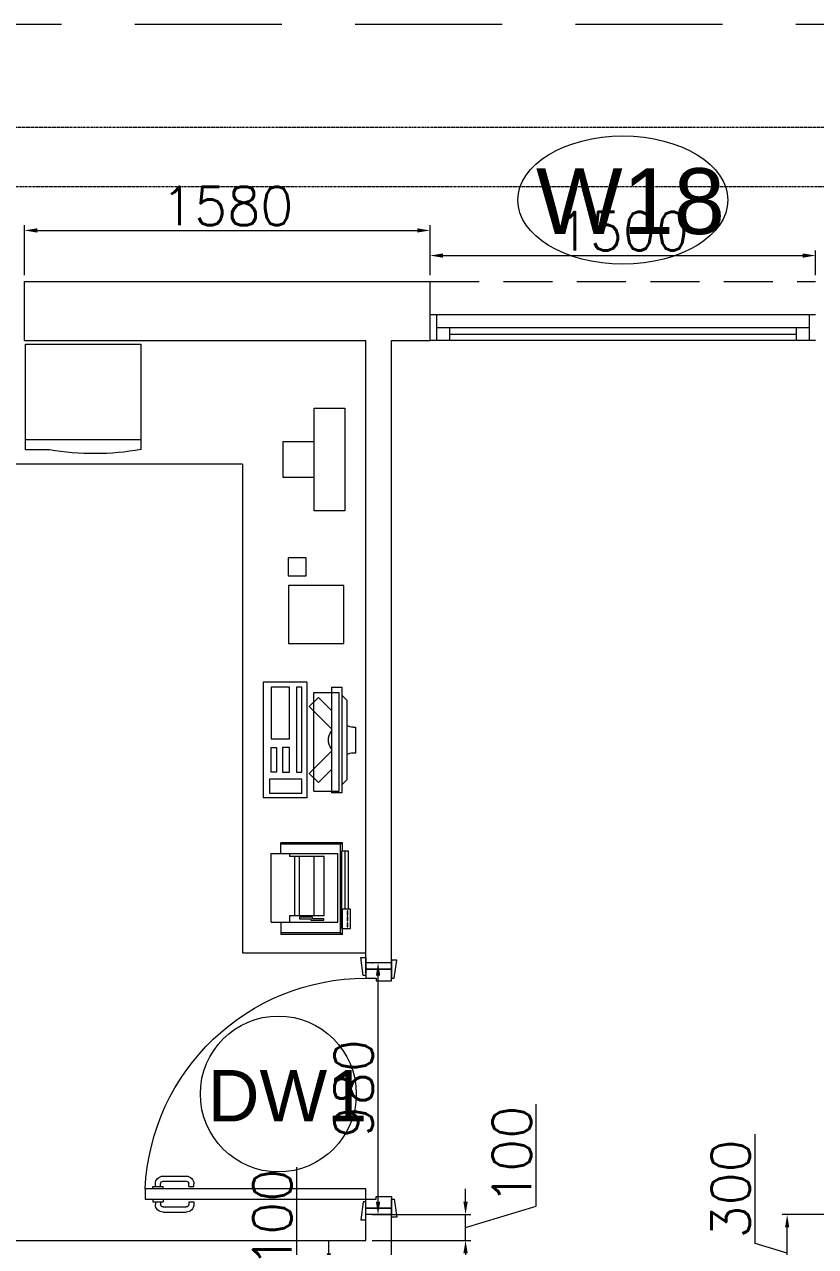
# Model space of a CAD drawing. Header units: millimetres. Extents: x -2143172 to 5255, y -610845 to 279739.
# Drawn here: x -1085446 to -1082367, y -576472 to -571718 of the extents above; entities that cross this region are included whole.
import ezdxf

# ---------------------------------------------------------------- set-up
doc = ezdxf.new("R2010")
doc.units = ezdxf.units.MM
doc.header["$LTSCALE"] = 30
doc.linetypes.add('HIDDEN', pattern=[9.525, 6.35, -3.175])
doc.linetypes.add('HIDDEN2', pattern=[0.1875, 0.125, -0.0625])
doc.layers.get('0').update_dxf_attribs({"lineweight": 5})
doc.layers.get('Defpoints').update_dxf_attribs({"lineweight": 5})
for name, color, linetype, lineweight in [('Al Window tag', 5, 'Continuous', 5), ('Aluminum', 7, 'Continuous', 5), ('dims.', 152, 'Continuous', 5), ('DTAG', 20, 'Continuous', 9), ('LOADING', 163, 'Continuous', 5), ('Proj', 7, 'HIDDEN2', 5), ('Walls', 32, 'Continuous', 5)]:
    doc.layers.add(name, color=color, linetype=linetype, lineweight=lineweight)
doc.layers.add('Wooden Joinery', color=7, linetype='Continuous', lineweight=5, true_color=0x521300)
doc.styles.add('SIMPLEX', font='SIMPLEX.shx', dxfattribs={"height": 150})
doc.styles.add('TTLB-A0-JeddahDP$0$swis721', font='swiss.ttf')
doc.dimstyles.new('Buk', dxfattribs={"dimtxt": 150, "dimasz": 50, "dimexe": 20, "dimexo": 25, "dimgap": 20, "dimtad": 1, "dimdec": 0, "dimrnd": 5, "dimdsep": 46, "dimtxsty": 'SIMPLEX', "dimcen": 0, "dimdle": 20, "dimclrd": 256, "dimclre": 256, "dimclrt": 256, "dimadec": 0, "dimazin": 0, "dimtfac": 0.0075, "dimtdec": 0, "dimtmove": 1, "dimatfit": 2, "dimldrblk": 'ARCHTICK', "dimfxl": 1, "dimtolj": 1, "dimtzin": 0, "dimlwd": -1, "dimlwe": -1, "dimarcsym": 0})

# ---------------------------------------------------------------- blocks, each defined once
blk = doc.blocks.new('*D688')
at = {"layer": 'Defpoints', "color": 0, "transparency": 16777216}
for p in [(-1083867.4, -572519.5), (-1085446.1, -572718.1, 0.1), (-1083867.4, -572718.1, 0.1)]:
    blk.add_point(p, dxfattribs=at)
at = {"layer": 'dims.', "linetype": 'Continuous', "transparency": 16777216}
for p, q in [((-1085446.1, -572693.1), (-1085446.1, -572499.5)), ((-1083867.4, -572693.1), (-1083867.4, -572499.5))]:
    blk.add_line(p, q, dxfattribs=at)
at = {"layer": 'dims.', "transparency": 16777216}
blk.add_line((-1085396.1, -572519.5), (-1083917.4, -572519.5), dxfattribs=at)
for points in [[(-1085396.1, -572511.2), (-1085396.1, -572527.8), (-1085446.1, -572519.5)], [(-1083917.4, -572511.2), (-1083917.4, -572527.8), (-1083867.4, -572519.5)]]:
    blk.add_solid(points, dxfattribs=at)
at = {"layer": 'dims.', "transparency": 16777216, "insert": (-1084656.8, -572424.5), "char_height": 150, "attachment_point": 5, "style": 'SIMPLEX'}
blk.add_mtext('\\A1;1580', dxfattribs=at)
blk = doc.blocks.new('_ArchTick')
at = {"color": 0, "linetype": 'ByBlock', "const_width": 0.15}
blk.add_lwpolyline([(-0.5, -0.5), (0.5, 0.5)], dxfattribs=at)
blk = doc.blocks.new('*D689')
at = {"layer": 'Defpoints', "color": 0, "transparency": 16777216}
for p in [(-1082367.4, -572617.2), (-1083867.4, -572718.1, 0.1), (-1082367.4, -572718.1, 0.1)]:
    blk.add_point(p, dxfattribs=at)
at = {"layer": 'dims.', "linetype": 'Continuous', "transparency": 16777216}
for p, q in [((-1083867.4, -572693.1), (-1083867.4, -572597.2)), ((-1082367.4, -572693.1), (-1082367.4, -572597.2))]:
    blk.add_line(p, q, dxfattribs=at)
at = {"layer": 'dims.', "transparency": 16777216}
blk.add_line((-1083817.4, -572617.2), (-1082417.4, -572617.2), dxfattribs=at)
for points in [[(-1083817.4, -572608.9), (-1083817.4, -572625.6), (-1083867.4, -572617.2)], [(-1082417.4, -572608.9), (-1082417.4, -572625.6), (-1082367.4, -572617.2)]]:
    blk.add_solid(points, dxfattribs=at)
at = {"layer": 'dims.', "transparency": 16777216, "insert": (-1083117.4, -572522.2), "char_height": 150, "attachment_point": 5, "style": 'SIMPLEX'}
blk.add_mtext('\\A1;1500', dxfattribs=at)
blk = doc.blocks.new('*D294')
at = {"layer": 'Defpoints', "color": 0, "transparency": 16777216}
for p in [(-1084117.4, -576548.1, 0.1), (-1084261.4, -576648.1), (-1084117.4, -576648.1, 0.1)]:
    blk.add_point(p, dxfattribs=at)
at = {"layer": 'dims.', "transparency": 16777216}
for p, q in [((-1084386.4, -576560.6), (-1084386.4, -576163.5)), ((-1084261.4, -576498.1), (-1084261.4, -576448.1)), ((-1084261.4, -576598.1), (-1084386.4, -576560.6)), ((-1084261.4, -576548.1), (-1084261.4, -576648.1)), ((-1084261.4, -576548.1), (-1084261.4, -576648.1)), ((-1084261.4, -576698.1), (-1084261.4, -576748.1))]:
    blk.add_line(p, q, dxfattribs=at)
at = {"layer": 'dims.', "linetype": 'Continuous', "transparency": 16777216}
for p, q in [((-1084142.4, -576548.1), (-1084281.4, -576548.1)), ((-1084142.4, -576648.1), (-1084281.4, -576648.1))]:
    blk.add_line(p, q, dxfattribs=at)
at = {"layer": 'dims.', "transparency": 16777216}
for points in [[(-1084269.7, -576498.1), (-1084253.1, -576498.1), (-1084261.4, -576548.1)], [(-1084269.7, -576698.1), (-1084253.1, -576698.1), (-1084261.4, -576648.1)]]:
    blk.add_solid(points, dxfattribs=at)
at = {"layer": 'dims.', "transparency": 16777216, "insert": (-1084481.4, -576362.1), "char_height": 150, "attachment_point": 5, "rotation": 90, "style": 'SIMPLEX'}
blk.add_mtext('\\A1;100', dxfattribs=at)
blk = doc.blocks.new('*D295')
at = {"layer": 'Defpoints', "color": 0, "transparency": 16777216}
for p in [(-1084117.4, -576348.1, 0.1), (-1083729.5, -576348.1), (-1084117.4, -576448.1, 0.1)]:
    blk.add_point(p, dxfattribs=at)
at = {"layer": 'dims.', "transparency": 16777216}
for p, q in [((-1083454.5, -576315.6), (-1083454.5, -575918.5)), ((-1083729.5, -576298.1), (-1083729.5, -576248.1)), ((-1083729.5, -576398.1), (-1083454.5, -576315.6)), ((-1083729.5, -576448.1), (-1083729.5, -576348.1)), ((-1083729.5, -576448.1), (-1083729.5, -576348.1)), ((-1083729.5, -576498.1), (-1083729.5, -576548.1))]:
    blk.add_line(p, q, dxfattribs=at)
at = {"layer": 'dims.', "linetype": 'Continuous', "transparency": 16777216}
for p, q in [((-1084092.4, -576348.1), (-1083709.5, -576348.1)), ((-1084092.4, -576448.1), (-1083709.5, -576448.1))]:
    blk.add_line(p, q, dxfattribs=at)
at = {"layer": 'dims.', "transparency": 16777216}
for points in [[(-1083737.8, -576298.1), (-1083721.2, -576298.1), (-1083729.5, -576348.1)], [(-1083737.8, -576498.1), (-1083721.2, -576498.1), (-1083729.5, -576448.1)]]:
    blk.add_solid(points, dxfattribs=at)
at = {"layer": 'dims.', "transparency": 16777216, "insert": (-1083549.5, -576117.1), "char_height": 150, "attachment_point": 5, "rotation": 90, "style": 'SIMPLEX'}
blk.add_mtext('\\A1;100', dxfattribs=at)
blk = doc.blocks.new('*D296')
at = {"layer": 'Defpoints', "color": 0, "transparency": 16777216}
for p in [(-1084070, -575368.1), (-1084067.4, -575368.1, 0.1), (-1084067.4, -576348.1, 0.1)]:
    blk.add_point(p, dxfattribs=at)
at = {"layer": 'dims.', "linetype": 'Continuous', "transparency": 16777216}
for p, q in [((-1084092.4, -575368.1), (-1084090, -575368.1)), ((-1084092.4, -576348.1), (-1084090, -576348.1))]:
    blk.add_line(p, q, dxfattribs=at)
at = {"layer": 'dims.', "transparency": 16777216}
blk.add_line((-1084070, -576298.1), (-1084070, -575418.1), dxfattribs=at)
for points in [[(-1084078.3, -575418.1), (-1084061.6, -575418.1), (-1084070, -575368.1)], [(-1084078.3, -576298.1), (-1084061.6, -576298.1), (-1084070, -576348.1)]]:
    blk.add_solid(points, dxfattribs=at)
at = {"layer": 'dims.', "transparency": 16777216, "insert": (-1084165, -575858.1), "char_height": 150, "attachment_point": 5, "rotation": 90, "style": 'SIMPLEX'}
blk.add_mtext('\\A1;980', dxfattribs=at)
blk = doc.blocks.new('*D320')
at = {"layer": 'Defpoints', "color": 0, "transparency": 16777216}
for p in [(-1082478, -576348.1), (-1082154.4, -576348.1, 0.1), (-1082154.4, -576648.1, 0.1)]:
    blk.add_point(p, dxfattribs=at)
at = {"layer": 'dims.', "transparency": 16777216}
for p, q in [((-1082603, -576460.6), (-1082603, -576034.9)), ((-1082478, -576598.1), (-1082478, -576398.1)), ((-1082478, -576498.1), (-1082603, -576460.6))]:
    blk.add_line(p, q, dxfattribs=at)
at = {"layer": 'dims.', "linetype": 'Continuous', "transparency": 16777216}
for p, q in [((-1082179.4, -576348.1), (-1082498, -576348.1)), ((-1082179.4, -576648.1), (-1082498, -576648.1))]:
    blk.add_line(p, q, dxfattribs=at)
at = {"layer": 'dims.', "transparency": 16777216}
for points in [[(-1082486.3, -576398.1), (-1082469.7, -576398.1), (-1082478, -576348.1)], [(-1082486.3, -576598.1), (-1082469.7, -576598.1), (-1082478, -576648.1)]]:
    blk.add_solid(points, dxfattribs=at)
at = {"layer": 'dims.', "transparency": 16777216, "insert": (-1082698, -576247.8), "char_height": 150, "attachment_point": 5, "rotation": 90, "style": 'SIMPLEX'}
blk.add_mtext('\\A1;300', dxfattribs=at)
blk = doc.blocks.new('A$C72370EFE')
at = {"layer": 'Wooden Joinery'}
for p, q in [((-0.01, -0.04), (-0.02, -0.04)), ((-0.01, -0.03), (-0.01, -0.07)), ((0, -0.03), (-0.01, -0.03)), ((0.04, -0.03), (0.05, -0.03)), ((0.05, -0.03), (0.05, -0.07)), ((0.05, -0.04), (0.06, -0.04)), ((-0.05, -0.07), (-0.05, -0.16)), ((-0.03, -0.07), (-0.03, -0.16)), ((-0.01, -0.06), (-0.02, -0.06)), ((0, -0.07), (-0.01, -0.07)), ((0.04, -0.07), (0.05, -0.07)), ((0.05, -0.06), (0.06, -0.06)), ((0.07, -0.07), (0.07, -0.16)), ((0.09, -0.07), (0.09, -0.16)), ((-0.01, -0.17), (-0.02, -0.17)), ((-0.01, -0.19), (-0.02, -0.19)), ((-0.01, -0.17), (-0.01, -0.19)), ((0.05, -0.17), (0.06, -0.17)), ((0.05, -0.17), (0.05, -0.19)), ((0.05, -0.19), (0.06, -0.19))]:
    blk.add_line(p, q, dxfattribs=at)
for centre, radius, start, end in [((-0.02, -0.07), 0.03, 90, 180), ((0.06, -0.07), 0.03, 0, 90), ((-0.02, -0.07), 0.01, 90, 180), ((0.06, -0.07), 0.01, 0, 90), ((-0.02, -0.16), 0.03, 180, 270), ((-0.02, -0.16), 0.01, 180, 270), ((0.06, -0.16), 0.01, 270, 0), ((0.06, -0.16), 0.03, 270, 0)]:
    blk.add_arc(centre, radius, start, end, dxfattribs=at)
blk = doc.blocks.new('A$C5DAD61B4')
at = {"layer": 'Wooden Joinery'}
for points in [[(80, 959.1), (80, 969.1), (10, 979.1), (10, 959.1)], [(940, 959.1), (940, 969.1), (1010, 979.1), (1010, 959.1)], [(70, 859.1), (70, 849.1), (0, 839.1), (0, 859.1)], [(120, 859.1), (120, 0), (80, 0), (80, 859.1)], [(950, 859.1), (950, 849.1), (1020, 839.1), (1020, 859.1)]]:
    blk.add_lwpolyline(points, close=True, dxfattribs=at)
for points in [[(45, 859.1), (45, 959.1), (20, 959.1), (20, 859.1), (45, 859.1)], [(45, 859.1), (80, 859.1), (80, 899.1), (90, 899.1), (90, 959.1), (45, 959.1), (45, 859.1)], [(975, 859.1), (940, 859.1), (940, 899.1), (930, 899.1), (930, 959.1), (975, 959.1), (975, 859.1)], [(975, 859.1), (975, 959.1), (1000, 959.1), (1000, 859.1), (975, 859.1)]]:
    blk.add_lwpolyline(points, dxfattribs=at)
blk.add_arc((80, 859.1), 860, 272.666, 0, dxfattribs=at)
at = {"layer": 'Wooden Joinery', "xscale": 999.9999999998854, "yscale": 999.9999999998854, "zscale": 999.9999999998854, "rotation": 180}
blk.add_blockref('A$C72370EFE', (120, 0), dxfattribs=at)
blk = doc.blocks.new('A$C69883648')
at = {"layer": 'Al Window tag'}
blk.add_ellipse((0, 0), major_axis=(408.6, 0), ratio=0.610025, dxfattribs=at)
at = {"layer": 'Al Window tag', "insert": (-338.2, 123.8, 0), "char_height": 256, "attachment_point": 1, "style": 'TTLB-A0-JeddahDP$0$swis721'}
blk.add_mtext_dynamic_manual_height_columns('W18', width=1569.457, gutter_width=9406.5, heights=[480.3], dxfattribs=at)
blk = doc.blocks.new('A$C164D1FF0')
at = {"layer": 'DTAG'}
blk.add_circle((0, 0), 303.3, dxfattribs=at)
at = {"layer": 'DTAG', "insert": (-275.2, 93.3), "char_height": 200, "width": 6547.939, "attachment_point": 1, "style": 'TTLB-A0-JeddahDP$0$swis721'}
blk.add_mtext('DW1', dxfattribs=at)
blk = doc.blocks.new('D.110.51.53')
blk.add_lwpolyline([(285914, 4547), (286139, 4547), (286139, 4332), (285914, 4332), (285914, 4547)])
blk = doc.blocks.new('D.111.03.06')
blk.add_lwpolyline([(292372, 3690), (292442, 3690), (292442, 3620), (292372, 3620), (292372, 3690)])
blk = doc.blocks.new('D.122.06.11')
for points in [[(285783, 4268), (285783, 4268), (285783, 4388), (285713, 4388), (285643, 4388), (285643, 4268)], [(285513, 4148), (285913, 4148), (285913, 4268), (285513, 4268), (285513, 4148)]]:
    blk.add_lwpolyline(points)
blk = doc.blocks.new('ITCWLS1-P')
for p, q in [((-0.2651, 0.43, 0), (-0.3051, 0.43, 0)), ((-0.3051, 0.43, 0), (-0.3051, 0.02, 0)), ((-0.2651, 0.43, 0), (-0.2651, 0.02, 0)), ((-0.17, 0.45), (-0.17, 0)), ((-0.17, 0.45), (0, 0.45)), ((-0.1496, 0.4305), (-0.1291, 0.4305)), ((-0.1291, 0.4305), (-0.1291, 0.4089)), ((0, 0.45), (0, 0)), ((-0.3251, 0.38, 0), (-0.3051, 0.4, 0)), ((-0.3251, 0.38, 0), (-0.3251, 0.07, 0)), ((-0.3251, 0.07, 0), (-0.3051, 0.05, 0)), ((-0.3051, 0.02, 0), (-0.2651, 0.02, 0)), ((-0.17, 0), (0, 0))]:
    blk.add_line(p, q)
at = {"color": 8, "linetype": 'HIDDEN'}
for p, q in [((-0.197, 0.4094), (-0.295, 0.4094)), ((-0.295, 0.0264), (-0.295, 0.4094)), ((-0.197, 0.0264), (-0.197, 0.4094)), ((-0.197, 0.0264), (-0.295, 0.0264))]:
    blk.add_line(p, q, dxfattribs=at)
at = {"color": 1, "extrusion": (2.48281e-10, 3.18408e-10, -1)}
for p, q in [((-0.2651, 0.3395), (-0.2144, 0.3902)), ((-0.1791, 0.3548), (-0.2144, 0.3902)), ((-0.2651, 0.2688), (-0.1791, 0.3548))]:
    blk.add_line(p, q, dxfattribs=at)
at = {"color": 1}
for p, q in [((-0.3503, 0.275), (-0.3596, 0.275)), ((-0.3596, 0.175), (-0.3596, 0.275)), ((-0.3503, 0.175), (-0.3596, 0.175))]:
    blk.add_line(p, q, dxfattribs=at)
at = {"color": 1, "extrusion": (2.48281e-10, -3.18408e-10, -1)}
for p, q in [((-0.2651, 0.1812), (-0.1791, 0.0952)), ((-0.2651, 0.1105), (-0.2144, 0.0598)), ((-0.1791, 0.0952), (-0.2144, 0.0598))]:
    blk.add_line(p, q, dxfattribs=at)
blk.add_lwpolyline([(-0.1291, 0.4089), (-0.1291, 0.1), (-0.1496, 0.1), (-0.1496, 0.4305)])
for points in [[(-0.1019, 0.4305), (-0.0304, 0.4305), (-0.0304, 0.2294), (-0.1019, 0.2294)], [(-0.1019, 0.1954), (-0.0747, 0.1954), (-0.0747, 0.1), (-0.1019, 0.1)], [(-0.0304, 0.1954), (-0.0508, 0.1954), (-0.0508, 0.1), (-0.0304, 0.1)], [(-0.1496, 0.0727), (-0.0236, 0.0727), (-0.0236, 0.0182), (-0.1496, 0.0182)]]:
    blk.add_lwpolyline(points, close=True)
at = {"color": 250, "linetype": 'Continuous'}
for points in [[(-0.1496, 0.1), (-0.1496, 0.1), (-0.1496, 0.1), (-0.1496, 0.1), (-0.1496, 0.1), (-0.1496, 0.1), (-0.1496, 0.1), (-0.1496, 0.1), (-0.1496, 0.1)], [(-0.1496, 0.1), (-0.1496, 0.1), (-0.1496, 0.1), (-0.1496, 0.1), (-0.1496, 0.1), (-0.1496, 0.1), (-0.1496, 0.1), (-0.1496, 0.1), (-0.1496, 0.1), (-0.1496, 0.1), (-0.1496, 0.1), (-0.1496, 0.1), (-0.1496, 0.1), (-0.1496, 0.1), (-0.1496, 0.1), (-0.1496, 0.1), (-0.1496, 0.1), (-0.1496, 0.1)], [(-0.1496, 0.1), (-0.1496, 0.1), (-0.1496, 0.1), (-0.1496, 0.1), (-0.1496, 0.1), (-0.1496, 0.1), (-0.1496, 0.1), (-0.1496, 0.1), (-0.1496, 0.1), (-0.1496, 0.1)], [(-0.1496, 0.1), (-0.1496, 0.1), (-0.1496, 0.1), (-0.1496, 0.1), (-0.1496, 0.1), (-0.1496, 0.1), (-0.1496, 0.1)], [(-0.1496, 0.1), (-0.1496, 0.1), (-0.1496, 0.1), (-0.1496, 0.1), (-0.1496, 0.1), (-0.1496, 0.1), (-0.1496, 0.1), (-0.1496, 0.1), (-0.1496, 0.1), (-0.1496, 0.1)], [(-0.1496, 0.1), (-0.1496, 0.1), (-0.1496, 0.1), (-0.1496, 0.1), (-0.1496, 0.1), (-0.1496, 0.1), (-0.1496, 0.1), (-0.1496, 0.1), (-0.1496, 0.1), (-0.1496, 0.1), (-0.1496, 0.1), (-0.1496, 0.1), (-0.1496, 0.1), (-0.1496, 0.1), (-0.1496, 0.1)], [(-0.1496, 0.1), (-0.1496, 0.1), (-0.1496, 0.1), (-0.1496, 0.1), (-0.1496, 0.1), (-0.1496, 0.1), (-0.1496, 0.1), (-0.1496, 0.1), (-0.1496, 0.1), (-0.1496, 0.1)], [(-0.1496, 0.1), (-0.1496, 0.1), (-0.1496, 0.1), (-0.1496, 0.1), (-0.1496, 0.1), (-0.1496, 0.1), (-0.1496, 0.1), (-0.1496, 0.1), (-0.1496, 0.1), (-0.1496, 0.1)], [(-0.1496, 0.1), (-0.1496, 0.1), (-0.1496, 0.1), (-0.1496, 0.1), (-0.1496, 0.1), (-0.1496, 0.1), (-0.1496, 0.1), (-0.1496, 0.1), (-0.1496, 0.1), (-0.1496, 0.1), (-0.1496, 0.1), (-0.1496, 0.1), (-0.1496, 0.1), (-0.1496, 0.1), (-0.1496, 0.1), (-0.1496, 0.1), (-0.1496, 0.1), (-0.1496, 0.1), (-0.1496, 0.1), (-0.1496, 0.1), (-0.1496, 0.1), (-0.1496, 0.1), (-0.1496, 0.1), (-0.1496, 0.1), (-0.1496, 0.1), (-0.1496, 0.1), (-0.1496, 0.1), (-0.1496, 0.1), (-0.1496, 0.1), (-0.1496, 0.1), (-0.1496, 0.1), (-0.1496, 0.1), (-0.1496, 0.1), (-0.1496, 0.1), (-0.1496, 0.1), (-0.1496, 0.1), (-0.1496, 0.1), (-0.1496, 0.1), (-0.1496, 0.1), (-0.1496, 0.1), (-0.1496, 0.1), (-0.1496, 0.1), (-0.1496, 0.1), (-0.1496, 0.1), (-0.1496, 0.1), (-0.1496, 0.1), (-0.1496, 0.1), (-0.1496, 0.1), (-0.1496, 0.1), (-0.1496, 0.1), (-0.1496, 0.1), (-0.1496, 0.1), (-0.1496, 0.1), (-0.1496, 0.1)], [(-0.1496, 0.1), (-0.1496, 0.1), (-0.1496, 0.1), (-0.1496, 0.1), (-0.1496, 0.1), (-0.1496, 0.1), (-0.1496, 0.1), (-0.1496, 0.1), (-0.1496, 0.1), (-0.1496, 0.1), (-0.1496, 0.1), (-0.1496, 0.1), (-0.1496, 0.1), (-0.1496, 0.1), (-0.1496, 0.1), (-0.1496, 0.1), (-0.1496, 0.1), (-0.1496, 0.1), (-0.1496, 0.1), (-0.1496, 0.1), (-0.1496, 0.1), (-0.1496, 0.1), (-0.1496, 0.1), (-0.1496, 0.1), (-0.1496, 0.1), (-0.1496, 0.1), (-0.1496, 0.1), (-0.1496, 0.1), (-0.1496, 0.1), (-0.1496, 0.1), (-0.1496, 0.1), (-0.1496, 0.1), (-0.1496, 0.1), (-0.1496, 0.1), (-0.1496, 0.1), (-0.1496, 0.1), (-0.1496, 0.1), (-0.1496, 0.1), (-0.1496, 0.1), (-0.1496, 0.1), (-0.1496, 0.1), (-0.1496, 0.1), (-0.1496, 0.1), (-0.1496, 0.1), (-0.1496, 0.1), (-0.1496, 0.1), (-0.1496, 0.1), (-0.1496, 0.1), (-0.1496, 0.1), (-0.1496, 0.1), (-0.1496, 0.1), (-0.1496, 0.1), (-0.1496, 0.1), (-0.1496, 0.1), (-0.1496, 0.1), (-0.1496, 0.1), (-0.1496, 0.1), (-0.1496, 0.1), (-0.1496, 0.1), (-0.1496, 0.1), (-0.1496, 0.1), (-0.1496, 0.1), (-0.1496, 0.1), (-0.1496, 0.1), (-0.1496, 0.1), (-0.1496, 0.1), (-0.1496, 0.1), (-0.1496, 0.1), (-0.1496, 0.1), (-0.1496, 0.1), (-0.1496, 0.1), (-0.1496, 0.1), (-0.1496, 0.1), (-0.1496, 0.1), (-0.1496, 0.1), (-0.1496, 0.1), (-0.1496, 0.1), (-0.1496, 0.1), (-0.1496, 0.1), (-0.1496, 0.1), (-0.1496, 0.1), (-0.1496, 0.1), (-0.1496, 0.1), (-0.1496, 0.1), (-0.1496, 0.1), (-0.1496, 0.1), (-0.1496, 0.1), (-0.1496, 0.1), (-0.1496, 0.1)], [(-0.1496, 0.1), (-0.1496, 0.1), (-0.1496, 0.1), (-0.1496, 0.1), (-0.1496, 0.1), (-0.1496, 0.1), (-0.1496, 0.1), (-0.1496, 0.1), (-0.1496, 0.1), (-0.1496, 0.1), (-0.1496, 0.1), (-0.1496, 0.1)], [(-0.1496, 0.1), (-0.1496, 0.1), (-0.1496, 0.1), (-0.1496, 0.1), (-0.1496, 0.1), (-0.1496, 0.1), (-0.1496, 0.1)], [(-0.1496, 0.1), (-0.1496, 0.1), (-0.1496, 0.1), (-0.1496, 0.1), (-0.1496, 0.1), (-0.1496, 0.1), (-0.1496, 0.1), (-0.1496, 0.1), (-0.1496, 0.1), (-0.1496, 0.1), (-0.1496, 0.1), (-0.1496, 0.1), (-0.1496, 0.1), (-0.1496, 0.1), (-0.1496, 0.1), (-0.1496, 0.1), (-0.1496, 0.1)], [(-0.1496, 0.1), (-0.1496, 0.1), (-0.1496, 0.1), (-0.1496, 0.1), (-0.1496, 0.1), (-0.1496, 0.1), (-0.1496, 0.1), (-0.1496, 0.1), (-0.1496, 0.1), (-0.1496, 0.1), (-0.1496, 0.1), (-0.1496, 0.1), (-0.1496, 0.1), (-0.1496, 0.1), (-0.1496, 0.1), (-0.1496, 0.1), (-0.1496, 0.1), (-0.1496, 0.1), (-0.1496, 0.1), (-0.1496, 0.1), (-0.1496, 0.1), (-0.1496, 0.1), (-0.1496, 0.1), (-0.1496, 0.1), (-0.1496, 0.1), (-0.1496, 0.1), (-0.1496, 0.1), (-0.1496, 0.1), (-0.1496, 0.1), (-0.1496, 0.1), (-0.1496, 0.1), (-0.1496, 0.1), (-0.1496, 0.1), (-0.1496, 0.1), (-0.1496, 0.1), (-0.1496, 0.1), (-0.1496, 0.1), (-0.1496, 0.1), (-0.1496, 0.1), (-0.1496, 0.1), (-0.1496, 0.1), (-0.1496, 0.1), (-0.1496, 0.1), (-0.1496, 0.1), (-0.1496, 0.1), (-0.1496, 0.1), (-0.1496, 0.1), (-0.1496, 0.1), (-0.1496, 0.1), (-0.1496, 0.1), (-0.1496, 0.1), (-0.1496, 0.1), (-0.1496, 0.1), (-0.1496, 0.1), (-0.1496, 0.1), (-0.1496, 0.1), (-0.1496, 0.1), (-0.1496, 0.1), (-0.1496, 0.1), (-0.1496, 0.1), (-0.1496, 0.1), (-0.1496, 0.1), (-0.1496, 0.1), (-0.1496, 0.1), (-0.1496, 0.1), (-0.1496, 0.1), (-0.1496, 0.1), (-0.1496, 0.1), (-0.1496, 0.1), (-0.1496, 0.1), (-0.1496, 0.1), (-0.1496, 0.1), (-0.1496, 0.1), (-0.1496, 0.1), (-0.1496, 0.1), (-0.1496, 0.1), (-0.1496, 0.1), (-0.1496, 0.1), (-0.1496, 0.1), (-0.1496, 0.1), (-0.1496, 0.1), (-0.1496, 0.1), (-0.1496, 0.1), (-0.1496, 0.1), (-0.1496, 0.1), (-0.1496, 0.1), (-0.1496, 0.1), (-0.1496, 0.1), (-0.1496, 0.1), (-0.1496, 0.1), (-0.1496, 0.1), (-0.1496, 0.1), (-0.1496, 0.1), (-0.1496, 0.1), (-0.1496, 0.1), (-0.1496, 0.1), (-0.1496, 0.1), (-0.1496, 0.1), (-0.1496, 0.1), (-0.1496, 0.1), (-0.1496, 0.1), (-0.1496, 0.1), (-0.1496, 0.1), (-0.1496, 0.1), (-0.1496, 0.1), (-0.1496, 0.1), (-0.1496, 0.1), (-0.1496, 0.1), (-0.1496, 0.1), (-0.1496, 0.1), (-0.1496, 0.1)], [(-0.1496, 0.1), (-0.1496, 0.1), (-0.1496, 0.1), (-0.1496, 0.1), (-0.1496, 0.1), (-0.1496, 0.1), (-0.1496, 0.1), (-0.1496, 0.1)]]:
    blk.add_lwpolyline(points, dxfattribs=at)
for points in [[(-0.1496, 0.1), (-0.1496, 0.1), (-0.1496, 0.1), (-0.1496, 0.1), (-0.1496, 0.1), (-0.1496, 0.1), (-0.1496, 0.1), (-0.1496, 0.1), (-0.1496, 0.1), (-0.1496, 0.1), (-0.1496, 0.1), (-0.1496, 0.1), (-0.1496, 0.1), (-0.1496, 0.1), (-0.1496, 0.1), (-0.1496, 0.1), (-0.1496, 0.1), (-0.1496, 0.1), (-0.1496, 0.1), (-0.1496, 0.1), (-0.1496, 0.1), (-0.1496, 0.1), (-0.1496, 0.1), (-0.1496, 0.1), (-0.1496, 0.1), (-0.1496, 0.1), (-0.1496, 0.1), (-0.1496, 0.1), (-0.1496, 0.1), (-0.1496, 0.1), (-0.1496, 0.1), (-0.1496, 0.1), (-0.1496, 0.1), (-0.1496, 0.1), (-0.1496, 0.1), (-0.1496, 0.1), (-0.1496, 0.1), (-0.1496, 0.1), (-0.1496, 0.1), (-0.1496, 0.1), (-0.1496, 0.1), (-0.1496, 0.1), (-0.1496, 0.1), (-0.1496, 0.1), (-0.1496, 0.1), (-0.1496, 0.1), (-0.1496, 0.1), (-0.1496, 0.1), (-0.1496, 0.1), (-0.1496, 0.1), (-0.1496, 0.1), (-0.1496, 0.1), (-0.1496, 0.1), (-0.1496, 0.1), (-0.1496, 0.1), (-0.1496, 0.1), (-0.1496, 0.1), (-0.1496, 0.1), (-0.1496, 0.1), (-0.1496, 0.1), (-0.1496, 0.1), (-0.1496, 0.1), (-0.1496, 0.1), (-0.1496, 0.1), (-0.1496, 0.1), (-0.1496, 0.1), (-0.1496, 0.1), (-0.1496, 0.1), (-0.1496, 0.1), (-0.1496, 0.1), (-0.1496, 0.1), (-0.1496, 0.1), (-0.1496, 0.1), (-0.1496, 0.1), (-0.1496, 0.1), (-0.1496, 0.1), (-0.1496, 0.1), (-0.1496, 0.1), (-0.1496, 0.1), (-0.1496, 0.1), (-0.1496, 0.1), (-0.1496, 0.1), (-0.1496, 0.1), (-0.1496, 0.1), (-0.1496, 0.1), (-0.1496, 0.1), (-0.1496, 0.1), (-0.1496, 0.1), (-0.1496, 0.1), (-0.1496, 0.1), (-0.1496, 0.1), (-0.1496, 0.1), (-0.1496, 0.1), (-0.1496, 0.1), (-0.1496, 0.1), (-0.1496, 0.1), (-0.1496, 0.1), (-0.1496, 0.1), (-0.1496, 0.1), (-0.1496, 0.1), (-0.1496, 0.1), (-0.1496, 0.1), (-0.1496, 0.1), (-0.1496, 0.1), (-0.1496, 0.1), (-0.1496, 0.1), (-0.1496, 0.1), (-0.1496, 0.1), (-0.1496, 0.1), (-0.1496, 0.1), (-0.1496, 0.1), (-0.1496, 0.1), (-0.1496, 0.1), (-0.1496, 0.1), (-0.1496, 0.1), (-0.1496, 0.1), (-0.1496, 0.1), (-0.1496, 0.1), (-0.1496, 0.1), (-0.1496, 0.1), (-0.1496, 0.1), (-0.1496, 0.1), (-0.1496, 0.1), (-0.1496, 0.1), (-0.1496, 0.1), (-0.1496, 0.1), (-0.1496, 0.1), (-0.1496, 0.1), (-0.1496, 0.1), (-0.1496, 0.1), (-0.1496, 0.1), (-0.1496, 0.1), (-0.1496, 0.1), (-0.1496, 0.1), (-0.1496, 0.1), (-0.1496, 0.1), (-0.1496, 0.1), (-0.1496, 0.1), (-0.1496, 0.1), (-0.1496, 0.1), (-0.1496, 0.1), (-0.1496, 0.1), (-0.1496, 0.1), (-0.1496, 0.1), (-0.1496, 0.1), (-0.1496, 0.1), (-0.1496, 0.1), (-0.1496, 0.1), (-0.1496, 0.1), (-0.1496, 0.1), (-0.1496, 0.1), (-0.1496, 0.1), (-0.1496, 0.1), (-0.1496, 0.1), (-0.1496, 0.1), (-0.1496, 0.1), (-0.1496, 0.1), (-0.1496, 0.1), (-0.1496, 0.1), (-0.1496, 0.1), (-0.1496, 0.1), (-0.1496, 0.1), (-0.1496, 0.1), (-0.1496, 0.1), (-0.1496, 0.1), (-0.1496, 0.1), (-0.1496, 0.1), (-0.1496, 0.1), (-0.1496, 0.1), (-0.1496, 0.1), (-0.1496, 0.1), (-0.1496, 0.1), (-0.1496, 0.1), (-0.1496, 0.1), (-0.1496, 0.1), (-0.1496, 0.1), (-0.1496, 0.1), (-0.1496, 0.1), (-0.1496, 0.1), (-0.1496, 0.1), (-0.1496, 0.1), (-0.1496, 0.1), (-0.1496, 0.1), (-0.1496, 0.1), (-0.1496, 0.1), (-0.1496, 0.1), (-0.1496, 0.1), (-0.1496, 0.1), (-0.1496, 0.1), (-0.1496, 0.1), (-0.1496, 0.1), (-0.1496, 0.1), (-0.1496, 0.1), (-0.1496, 0.1), (-0.1496, 0.1), (-0.1496, 0.1), (-0.1496, 0.1), (-0.1496, 0.1), (-0.1496, 0.1), (-0.1496, 0.1), (-0.1496, 0.1), (-0.1496, 0.1), (-0.1496, 0.1), (-0.1496, 0.1), (-0.1496, 0.1), (-0.1496, 0.1), (-0.1496, 0.1), (-0.1496, 0.1), (-0.1496, 0.1), (-0.1496, 0.1), (-0.1496, 0.1), (-0.1496, 0.1), (-0.1496, 0.1), (-0.1496, 0.1), (-0.1496, 0.1), (-0.1496, 0.1), (-0.1496, 0.1), (-0.1496, 0.1), (-0.1496, 0.1), (-0.1496, 0.1), (-0.1496, 0.1), (-0.1496, 0.1), (-0.1496, 0.1), (-0.1496, 0.1), (-0.1496, 0.1), (-0.1496, 0.1), (-0.1496, 0.1), (-0.1496, 0.1), (-0.1496, 0.1), (-0.1496, 0.1), (-0.1496, 0.1), (-0.1496, 0.1), (-0.1496, 0.1), (-0.1496, 0.1), (-0.1496, 0.1), (-0.1496, 0.1), (-0.1496, 0.1), (-0.1496, 0.1), (-0.1496, 0.1), (-0.1496, 0.1), (-0.1496, 0.1), (-0.1496, 0.1), (-0.1496, 0.1), (-0.1496, 0.1), (-0.1496, 0.1), (-0.1496, 0.1), (-0.1496, 0.1), (-0.1496, 0.1), (-0.1496, 0.1), (-0.1496, 0.1), (-0.1496, 0.1), (-0.1496, 0.1), (-0.1496, 0.1), (-0.1496, 0.1), (-0.1496, 0.1), (-0.1496, 0.1), (-0.1496, 0.1), (-0.1496, 0.1), (-0.1496, 0.1), (-0.1496, 0.1), (-0.1496, 0.1), (-0.1496, 0.1), (-0.1496, 0.1), (-0.1496, 0.1), (-0.1496, 0.1), (-0.1496, 0.1), (-0.1496, 0.1), (-0.1496, 0.1), (-0.1496, 0.1), (-0.1496, 0.1), (-0.1496, 0.1), (-0.1496, 0.1), (-0.1496, 0.1), (-0.1496, 0.1), (-0.1496, 0.1), (-0.1496, 0.1), (-0.1496, 0.1)], [(-0.1496, 0.1), (-0.1496, 0.1), (-0.1496, 0.1), (-0.1496, 0.1), (-0.1496, 0.1), (-0.1496, 0.1), (-0.1496, 0.1), (-0.1496, 0.1), (-0.1496, 0.1), (-0.1496, 0.1), (-0.1496, 0.1), (-0.1496, 0.1), (-0.1496, 0.1), (-0.1496, 0.1), (-0.1496, 0.1), (-0.1496, 0.1), (-0.1496, 0.1), (-0.1496, 0.1), (-0.1496, 0.1), (-0.1496, 0.1), (-0.1496, 0.1), (-0.1496, 0.1), (-0.1496, 0.1), (-0.1496, 0.1), (-0.1496, 0.1), (-0.1496, 0.1), (-0.1496, 0.1), (-0.1496, 0.1), (-0.1496, 0.1), (-0.1496, 0.1), (-0.1496, 0.1), (-0.1496, 0.1), (-0.1496, 0.1), (-0.1496, 0.1), (-0.1496, 0.1), (-0.1496, 0.1), (-0.1496, 0.1), (-0.1496, 0.1), (-0.1496, 0.1), (-0.1496, 0.1), (-0.1496, 0.1), (-0.1496, 0.1), (-0.1496, 0.1), (-0.1496, 0.1), (-0.1496, 0.1), (-0.1496, 0.1), (-0.1496, 0.1), (-0.1496, 0.1), (-0.1496, 0.1), (-0.1496, 0.1), (-0.1496, 0.1), (-0.1496, 0.1), (-0.1496, 0.1), (-0.1496, 0.1), (-0.1496, 0.1), (-0.1496, 0.1), (-0.1496, 0.1), (-0.1496, 0.1), (-0.1496, 0.1), (-0.1496, 0.1), (-0.1496, 0.1), (-0.1496, 0.1), (-0.1496, 0.1), (-0.1496, 0.1), (-0.1496, 0.1), (-0.1496, 0.1), (-0.1496, 0.1), (-0.1496, 0.1), (-0.1496, 0.1), (-0.1496, 0.1), (-0.1496, 0.1), (-0.1496, 0.1), (-0.1496, 0.1), (-0.1496, 0.1), (-0.1496, 0.1), (-0.1496, 0.1), (-0.1496, 0.1), (-0.1496, 0.1), (-0.1496, 0.1), (-0.1496, 0.1), (-0.1496, 0.1), (-0.1496, 0.1), (-0.1496, 0.1), (-0.1496, 0.1), (-0.1496, 0.1), (-0.1496, 0.1), (-0.1496, 0.1), (-0.1496, 0.1), (-0.1496, 0.1), (-0.1496, 0.1), (-0.1496, 0.1), (-0.1496, 0.1), (-0.1496, 0.1), (-0.1496, 0.1), (-0.1496, 0.1), (-0.1496, 0.1), (-0.1496, 0.1), (-0.1496, 0.1), (-0.1496, 0.1), (-0.1496, 0.1), (-0.1496, 0.1), (-0.1496, 0.1), (-0.1496, 0.1), (-0.1496, 0.1), (-0.1496, 0.1), (-0.1496, 0.1), (-0.1496, 0.1), (-0.1496, 0.1), (-0.1496, 0.1), (-0.1496, 0.1), (-0.1496, 0.1), (-0.1496, 0.1), (-0.1496, 0.1), (-0.1496, 0.1), (-0.1496, 0.1), (-0.1496, 0.1), (-0.1496, 0.1), (-0.1496, 0.1), (-0.1496, 0.1), (-0.1496, 0.1), (-0.1496, 0.1), (-0.1496, 0.1), (-0.1496, 0.1), (-0.1496, 0.1), (-0.1496, 0.1), (-0.1496, 0.1), (-0.1496, 0.1), (-0.1496, 0.1), (-0.1496, 0.1), (-0.1496, 0.1), (-0.1496, 0.1), (-0.1496, 0.1), (-0.1496, 0.1), (-0.1496, 0.1), (-0.1496, 0.1), (-0.1496, 0.1), (-0.1496, 0.1), (-0.1496, 0.1), (-0.1496, 0.1), (-0.1496, 0.1), (-0.1496, 0.1), (-0.1496, 0.1), (-0.1496, 0.1), (-0.1496, 0.1), (-0.1496, 0.1), (-0.1496, 0.1), (-0.1496, 0.1), (-0.1496, 0.1), (-0.1496, 0.1), (-0.1496, 0.1), (-0.1496, 0.1), (-0.1496, 0.1), (-0.1496, 0.1), (-0.1496, 0.1), (-0.1496, 0.1), (-0.1496, 0.1), (-0.1496, 0.1), (-0.1496, 0.1), (-0.1496, 0.1), (-0.1496, 0.1), (-0.1496, 0.1), (-0.1496, 0.1), (-0.1496, 0.1), (-0.1496, 0.1), (-0.1496, 0.1), (-0.1496, 0.1), (-0.1496, 0.1), (-0.1496, 0.1), (-0.1496, 0.1), (-0.1496, 0.1), (-0.1496, 0.1), (-0.1496, 0.1), (-0.1496, 0.1), (-0.1496, 0.1), (-0.1496, 0.1), (-0.1496, 0.1), (-0.1496, 0.1), (-0.1496, 0.1), (-0.1496, 0.1), (-0.1496, 0.1), (-0.1496, 0.1), (-0.1496, 0.1), (-0.1496, 0.1), (-0.1496, 0.1), (-0.1496, 0.1), (-0.1496, 0.1), (-0.1496, 0.1), (-0.1496, 0.1), (-0.1496, 0.1), (-0.1496, 0.1), (-0.1496, 0.1), (-0.1496, 0.1), (-0.1496, 0.1), (-0.1496, 0.1), (-0.1496, 0.1), (-0.1496, 0.1), (-0.1496, 0.1), (-0.1496, 0.1), (-0.1496, 0.1), (-0.1496, 0.1), (-0.1496, 0.1), (-0.1496, 0.1), (-0.1496, 0.1), (-0.1496, 0.1), (-0.1496, 0.1), (-0.1496, 0.1), (-0.1496, 0.1), (-0.1496, 0.1), (-0.1496, 0.1), (-0.1496, 0.1), (-0.1496, 0.1), (-0.1496, 0.1), (-0.1496, 0.1), (-0.1496, 0.1)], [(-0.1496, 0.1), (-0.1496, 0.1), (-0.1496, 0.1), (-0.1496, 0.1), (-0.1496, 0.1), (-0.1496, 0.1), (-0.1496, 0.1), (-0.1496, 0.1), (-0.1496, 0.1), (-0.1496, 0.1), (-0.1496, 0.1), (-0.1496, 0.1), (-0.1496, 0.1), (-0.1496, 0.1), (-0.1496, 0.1), (-0.1496, 0.1), (-0.1496, 0.1), (-0.1496, 0.1), (-0.1496, 0.1), (-0.1496, 0.1), (-0.1496, 0.1), (-0.1496, 0.1), (-0.1496, 0.1), (-0.1496, 0.1), (-0.1496, 0.1), (-0.1496, 0.1), (-0.1496, 0.1), (-0.1496, 0.1), (-0.1496, 0.1), (-0.1496, 0.1), (-0.1496, 0.1), (-0.1496, 0.1), (-0.1496, 0.1), (-0.1496, 0.1), (-0.1496, 0.1), (-0.1496, 0.1), (-0.1496, 0.1), (-0.1496, 0.1), (-0.1496, 0.1), (-0.1496, 0.1), (-0.1496, 0.1), (-0.1496, 0.1), (-0.1496, 0.1), (-0.1496, 0.1), (-0.1496, 0.1), (-0.1496, 0.1), (-0.1496, 0.1), (-0.1496, 0.1), (-0.1496, 0.1), (-0.1496, 0.1), (-0.1496, 0.1), (-0.1496, 0.1), (-0.1496, 0.1), (-0.1496, 0.1), (-0.1496, 0.1), (-0.1496, 0.1), (-0.1496, 0.1), (-0.1496, 0.1), (-0.1496, 0.1), (-0.1496, 0.1), (-0.1496, 0.1), (-0.1496, 0.1), (-0.1496, 0.1), (-0.1496, 0.1), (-0.1496, 0.1), (-0.1496, 0.1), (-0.1496, 0.1), (-0.1496, 0.1), (-0.1496, 0.1), (-0.1496, 0.1), (-0.1496, 0.1), (-0.1496, 0.1), (-0.1496, 0.1), (-0.1496, 0.1), (-0.1496, 0.1), (-0.1496, 0.1), (-0.1496, 0.1), (-0.1496, 0.1), (-0.1496, 0.1), (-0.1496, 0.1), (-0.1496, 0.1), (-0.1496, 0.1), (-0.1496, 0.1), (-0.1496, 0.1), (-0.1496, 0.1), (-0.1496, 0.1), (-0.1496, 0.1), (-0.1496, 0.1), (-0.1496, 0.1), (-0.1496, 0.1), (-0.1496, 0.1), (-0.1496, 0.1), (-0.1496, 0.1), (-0.1496, 0.1), (-0.1496, 0.1), (-0.1496, 0.1), (-0.1496, 0.1), (-0.1496, 0.1), (-0.1496, 0.1), (-0.1496, 0.1), (-0.1496, 0.1), (-0.1496, 0.1), (-0.1496, 0.1), (-0.1496, 0.1), (-0.1496, 0.1), (-0.1496, 0.1), (-0.1496, 0.1), (-0.1496, 0.1), (-0.1496, 0.1), (-0.1496, 0.1), (-0.1496, 0.1), (-0.1496, 0.1), (-0.1496, 0.1), (-0.1496, 0.1), (-0.1496, 0.1), (-0.1496, 0.1), (-0.1496, 0.1), (-0.1496, 0.1), (-0.1496, 0.1), (-0.1496, 0.1), (-0.1496, 0.1), (-0.1496, 0.1), (-0.1496, 0.1), (-0.1496, 0.1), (-0.1496, 0.1), (-0.1496, 0.1), (-0.1496, 0.1), (-0.1496, 0.1), (-0.1496, 0.1), (-0.1496, 0.1), (-0.1496, 0.1), (-0.1496, 0.1), (-0.1496, 0.1), (-0.1496, 0.1), (-0.1496, 0.1), (-0.1496, 0.1), (-0.1496, 0.1), (-0.1496, 0.1), (-0.1496, 0.1), (-0.1496, 0.1), (-0.1496, 0.1), (-0.1496, 0.1), (-0.1496, 0.1), (-0.1496, 0.1), (-0.1496, 0.1), (-0.1496, 0.1), (-0.1496, 0.1), (-0.1496, 0.1), (-0.1496, 0.1), (-0.1496, 0.1), (-0.1496, 0.1), (-0.1496, 0.1), (-0.1496, 0.1), (-0.1496, 0.1), (-0.1496, 0.1), (-0.1496, 0.1), (-0.1496, 0.1), (-0.1496, 0.1), (-0.1496, 0.1), (-0.1496, 0.1), (-0.1496, 0.1), (-0.1496, 0.1), (-0.1496, 0.1), (-0.1496, 0.1), (-0.1496, 0.1), (-0.1496, 0.1), (-0.1496, 0.1), (-0.1496, 0.1), (-0.1496, 0.1), (-0.1496, 0.1), (-0.1496, 0.1), (-0.1496, 0.1), (-0.1496, 0.1), (-0.1496, 0.1), (-0.1496, 0.1), (-0.1496, 0.1), (-0.1496, 0.1), (-0.1496, 0.1), (-0.1496, 0.1), (-0.1496, 0.1), (-0.1496, 0.1), (-0.1496, 0.1), (-0.1496, 0.1), (-0.1496, 0.1), (-0.1496, 0.1), (-0.1496, 0.1), (-0.1496, 0.1), (-0.1496, 0.1), (-0.1496, 0.1), (-0.1496, 0.1), (-0.1496, 0.1), (-0.1496, 0.1), (-0.1496, 0.1), (-0.1496, 0.1), (-0.1496, 0.1), (-0.1496, 0.1), (-0.1496, 0.1), (-0.1496, 0.1), (-0.1496, 0.1), (-0.1496, 0.1), (-0.1496, 0.1), (-0.1496, 0.1), (-0.1496, 0.1), (-0.1496, 0.1), (-0.1496, 0.1), (-0.1496, 0.1), (-0.1496, 0.1), (-0.1496, 0.1), (-0.1496, 0.1), (-0.1496, 0.1), (-0.1496, 0.1), (-0.1496, 0.1), (-0.1496, 0.1), (-0.1496, 0.1), (-0.1496, 0.1), (-0.1496, 0.1), (-0.1496, 0.1), (-0.1496, 0.1), (-0.1496, 0.1)]]:
    blk.add_lwpolyline(points, close=True, dxfattribs=at)
at = {"color": 1}
for centre, radius, start, end in [((-0.3503, 0.325), 0.05, 270, 300.3093), ((-0.3089, 0.225), 0.0556, 321.9431, 38.0569), ((-0.3503, 0.125), 0.05, 59.6907, 90)]:
    blk.add_arc(centre, radius, start, end, dxfattribs=at)
blk = doc.blocks.new('ITPPLT2C-P')
at = {"color": 0}
for p, q in [((0, 0), (0, -0.2262)), ((0.0252, 0), (0, 0)), ((0.0139, 0), (0.0139, -0.2262)), ((0.0252, 0), (0.0139, 0)), ((0.0229, 0.0318), (0.2618, 0.0318)), ((0.0304, 0.0256), (0.0229, 0.0318)), ((0.0229, 0), (0.0229, 0.0318)), ((0.0252, -0.2262), (0.0252, 0)), ((0.0304, -0.3182), (0.0304, 0.0256)), ((0.0304, 0.0256), (0.2618, 0.0256)), ((0.2618, -0.0096), (0.2618, 0.0318)), ((0.0401, -0.2769), (0.0401, -0.0096)), ((0.3, -0.0096), (0.0401, -0.0096)), ((0.0939, -0.2515), (0.0939, -0.0222)), ((0.0939, -0.0222), (0.2274, -0.0222)), ((0.1321, -0.2515), (0.1321, -0.0222)), ((0.1894, -0.2515), (0.1894, -0.0222)), ((0.2082, -0.2515), (0.2082, -0.0222)), ((0.2274, -0.0222), (0.2274, -0.0096)), ((0.3, -0.2769), (0.3, -0.0096)), ((-0.0091, -0.2262), (0.0267, -0.2262)), ((-0.0091, -0.3023), (-0.0091, -0.2262)), ((-0.0087, -0.2262), (0.0236, -0.2262)), ((-0.0087, -0.3023), (-0.0087, -0.2262)), ((0, -0.2262), (0.0252, -0.2262)), ((0.0023, -0.2495), (0.0023, -0.2334)), ((0.0023, -0.2334), (0.0045, -0.2334)), ((0.0045, -0.2334), (0.0045, -0.2495)), ((0.0139, -0.2262), (0.0252, -0.2262)), ((0.0236, -0.2262), (0.0236, -0.3023)), ((0.0267, -0.2262), (0.0267, -0.3023)), ((0.0045, -0.2495), (0.0023, -0.2495)), ((0.0023, -0.2721), (0.0023, -0.2562)), ((0.0023, -0.2562), (0.0045, -0.2562)), ((0.0045, -0.2721), (0.0023, -0.2721)), ((0.0023, -0.295), (0.0023, -0.2793)), ((0.0023, -0.2793), (0.0045, -0.2793)), ((0.0045, -0.2562), (0.0045, -0.2721)), ((0.0045, -0.2793), (0.0045, -0.295)), ((0.3, -0.2769), (0.0401, -0.2769)), ((0.2274, -0.2515), (0.0939, -0.2515)), ((0.0947, -0.2701), (0.0947, -0.2641)), ((0.0947, -0.2641), (0.1395, -0.2641)), ((0.1457, -0.2701), (0.0947, -0.2701)), ((0.1395, -0.2575), (0.19, -0.2575)), ((0.1395, -0.2641), (0.1395, -0.2575)), ((0.19, -0.2641), (0.1457, -0.2641)), ((0.1457, -0.2641), (0.1457, -0.2701)), ((0.19, -0.2575), (0.19, -0.2641)), ((0.2274, -0.2769), (0.2274, -0.2515)), ((0.2618, -0.2769), (0.2618, -0.3246)), ((0.0267, -0.3023), (-0.0091, -0.3023)), ((0.0236, -0.3023), (-0.0087, -0.3023)), ((0.0045, -0.295), (0.0023, -0.295)), ((0.0229, -0.3246), (0.0229, -0.3023)), ((0.0304, -0.3182), (0.0229, -0.3246)), ((0.0229, -0.3246), (0.2618, -0.3246)), ((0.0304, -0.3182), (0.2618, -0.3182))]:
    blk.add_line(p, q, dxfattribs=at)
blk = doc.blocks.new('Dental Sterilizer')
at = {"layer": 'LOADING'}
for p, q in [((-40485.8, -32478.8, 0.1), (-40935.8, -32478.8, 0.1)), ((-40935.8, -32478.8, 0.1), (-40935.8, -32888.3, 0.1)), ((-40485.8, -32889.4, 0.1), (-40485.8, -32478.8, 0.1)), ((-40935.8, -32850.6, 0.1), (-40485.8, -32850.6, 0.1)), ((-40579.8, -32889.4, 0.1), (-40485.8, -32889.4, 0.1))]:
    blk.add_line(p, q, dxfattribs=at)
blk.add_arc((-40754.9, -31881.8, 0.1), 1022.7, 259.8109, 279.8595, dxfattribs=at)

msp = doc.modelspace()

# ---------------------------------------------------------------- linework, layer by layer
at = {"layer": 'Aluminum'}
for p, q in [((-1082367.4, -572848.1, 0.2), (-1083867.4, -572848.1, 0.2)), ((-1083842.4, -572848.1, 0.2), (-1083842.4, -572948.1, 0.2)), ((-1082392.4, -572848.1, 0.2), (-1082392.4, -572948.1, 0.2)), ((-1082392.4, -572898.1, 0.2), (-1083842.4, -572898.1, 0.2)), ((-1083792.4, -572898.1, 0.2), (-1083792.4, -572948.1, 0.2)), ((-1082442.4, -572898.1, 0.2), (-1082442.4, -572948.1, 0.2)), ((-1082367.4, -572948.1, 0.2), (-1083867.4, -572948.1, 0.2)), ((-1083792.4, -572923.1, 0.2), (-1082442.4, -572923.1, 0.2))]:
    msp.add_line(p, q, dxfattribs=at)
at = {"layer": 'LOADING'}
for p, q in [((-1084597.4, -573428.1, 0.1), (-1087115.5, -573428.1, 0.1)), ((-1084597.4, -573428.1, 0.1), (-1084597.4, -575329, 0.1)), ((-1084597.4, -575329, 0.1), (-1084117.4, -575329, 0.1))]:
    msp.add_line(p, q, dxfattribs=at)
at = {"layer": 'Proj'}
for p, q in [((-1087577.2, -572118.1, 0.2), (-1072176.8, -572118.1, 0.2)), ((-1087347.2, -572348.1, 0.2), (-1072406.8, -572348.1, 0.2))]:
    msp.add_line(p, q, dxfattribs=at)
at = {"layer": 'Proj', "linetype": 'HIDDEN'}
msp.add_line((-1083867.4, -572718.1, 0.2), (-1082367.4, -572718.1, 0.2), dxfattribs=at)
at = {"layer": 'Proj', "linetype": 'HIDDEN', "ltscale": 3, "elevation": 0.2}
msp.add_lwpolyline([(-1058727, -571718.1), (-1110147, -571718.1), (-1110147, -595618.1), (-1058727, -595618.1)], dxfattribs=at)
at = {"layer": 'Walls'}
for p, q in [((-1085446.1, -572718.1, 0.2), (-1083867.4, -572718.1, 0.2)), ((-1085446.1, -572948.1, 0.2), (-1085446.1, -572718.1, 0.2)), ((-1083867.4, -572948.1, 0.2), (-1083867.4, -572718.1, 0.2)), ((-1085446.1, -572948.1, 0.2), (-1084117.4, -572948.1, 0.2)), ((-1084117.4, -575408.1, 0.2), (-1084117.4, -572948.1, 0.2)), ((-1084017.4, -572948.1, 0.2), (-1083867.4, -572948.1, 0.2)), ((-1084017.4, -575408.1, 0.2), (-1084017.4, -572948.1, 0.2)), ((-1084017.4, -575368.1, 0.2), (-1084117.4, -575368.1, 0.2)), ((-1084117.4, -576448.1, 0.2), (-1084117.4, -576348.1, 0.2)), ((-1084017.4, -576348.1, 0.2), (-1084117.4, -576348.1, 0.2)), ((-1084017.4, -576648.1, 0.2), (-1084017.4, -576348.1, 0.2)), ((-1088117.4, -576448.1, 0.2), (-1084117.4, -576448.1, 0.2))]:
    msp.add_line(p, q, dxfattribs=at)

# ---------------------------------------------------------------- block references
at = {"layer": 'Al Window tag'}
msp.add_blockref('A$C69883648', (-1083117.4, -572401.3, 0.2), dxfattribs=at)
at = {"layer": 'DTAG'}
msp.add_blockref('A$C164D1FF0', (-1084458, -575878.7, -0.1), dxfattribs=at)
at = {"layer": 'LOADING', "xscale": -1}
msp.add_blockref('Dental Sterilizer', (-1125928.3, -540483.3, 0.1), dxfattribs=at)
at = {"layer": 'LOADING', "xscale": -1, "rotation": 90}
for name, p in [('D.122.06.11', (-1080050.8, -287697.7, 0.1)), ('D.111.03.06', (-1080729.8, -281421.7, 0.1)), ('D.110.51.53', (-1079871.8, -287986.7, 0.1))]:
    msp.add_blockref(name, p, dxfattribs=at)
at = {"layer": 'LOADING', "extrusion": (-8.01373e-06, 1.93988e-16, 1), "xscale": -1000.000000000011, "yscale": 1000.000000000011, "zscale": 1000.000000000011}
msp.add_blockref('ITCWLS1-P', (-1084516.6, -574726.7, 8.8), dxfattribs=at)
at = {"layer": 'LOADING', "extrusion": (7.77425e-06, 2.55393e-17, -1), "xscale": 1000, "yscale": 1000, "zscale": 1000}
msp.add_blockref('ITPPLT2C-P', (1084185.9, -574933.1, -8.5), dxfattribs=at)
at = {"layer": 'Wooden Joinery', "xscale": -1, "rotation": 270}
msp.add_blockref('A$C5DAD61B4', (-1084976.5, -576368.1, 0.2), dxfattribs=at)

# ---------------------------------------------------------------- dimensions: what is measured, and where the dimension line sits
at = {"layer": 'dims.'}
for base, p1, p2, picture, middle in [((-1083867.4, -572519.5, 0.1), (-1085446.1, -572718.1, 0.2), (-1083867.4, -572718.1, 0.2), '*D688', (-1084656.8, -572424.5, 0.1)), ((-1082367.4, -572617.2, 0.1), (-1083867.4, -572718.1, 0.2), (-1082367.4, -572718.1, 0.2), '*D689', (-1083117.4, -572522.2, 0.1))]:
    dim = msp.add_linear_dim(base=base, p1=p1, p2=p2, dimstyle='Buk', dxfattribs=at)
    dim.commit()
    dim.dimension.update_dxf_attribs({"geometry": picture, "text_midpoint": middle})
for base, p1, p2, picture, middle in [((-1084070, -575368.1, 0.1), (-1084067.4, -576348.1, 0.2), (-1084067.4, -575368.1, 0.2), '*D296', (-1084165, -575858.1, 0.1)), ((-1083729.5, -576348.1, 0.1), (-1084117.4, -576448.1, 0.2), (-1084117.4, -576348.1, 0.2), '*D295', (-1083549.5, -576295.6, 0.1)), ((-1082478, -576348.1, 0.1), (-1082154.4, -576648.1, 0.2), (-1082154.4, -576348.1, 0.2), '*D320', (-1082698, -576440.6, 0.1)), ((-1084261.4, -576648.1, 0.1), (-1084117.4, -576548.1, 0.2), (-1084117.4, -576648.1, 0.2), '*D294', (-1084481.4, -576540.6, 0.1))]:
    dim = msp.add_linear_dim(base=base, p1=p1, p2=p2, angle=90, dimstyle='Buk', dxfattribs=at)
    dim.commit()
    dim.dimension.update_dxf_attribs({"geometry": picture, "text_midpoint": middle})

doc.saveas('drawing.dxf')
